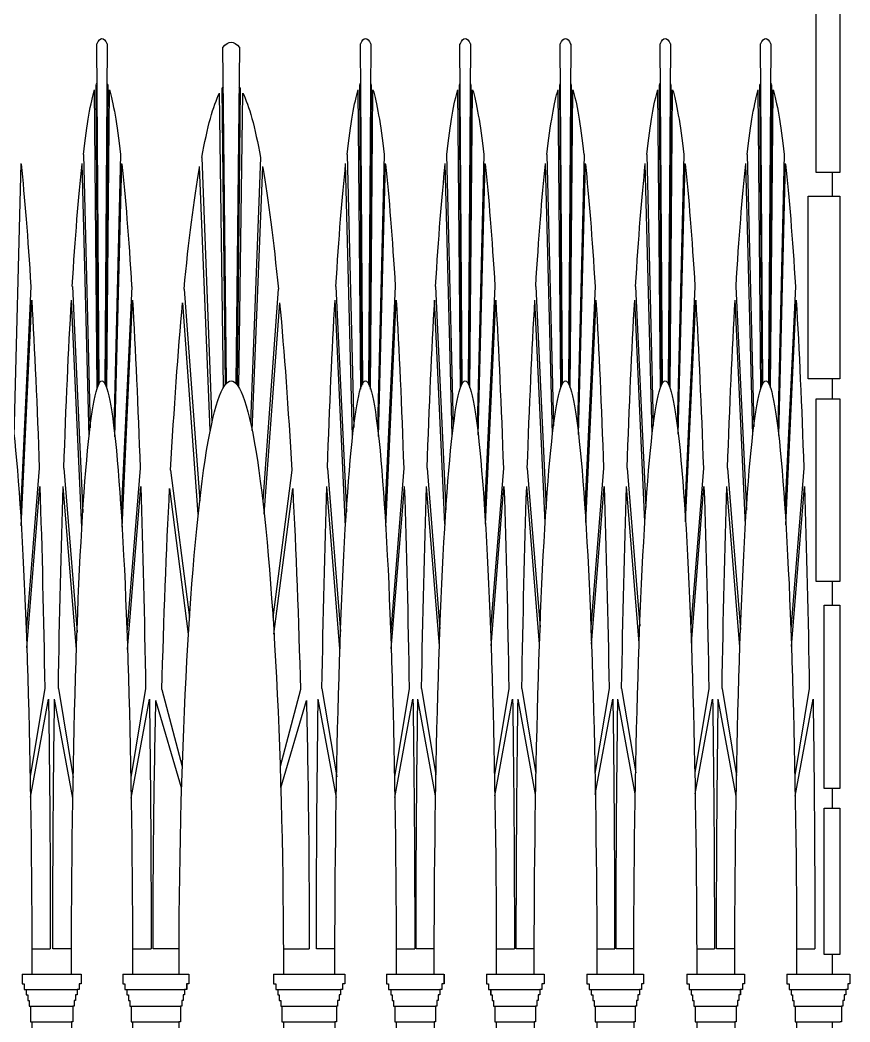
# Model space of a CAD drawing. Extents: x -43 to 90, y 6 to 81.
# Drawn here: x 85.04 to 86.085, y 65.222 to 66.484 of the extents above; entities that cross this region are included whole.
import ezdxf

# ---------------------------------------------------------------- set-up
doc = ezdxf.new("R2010")
doc.units = 0
doc.header["$LTSCALE"] = 0.1
doc.header["$MEASUREMENT"] = 0
doc.layers.add('visto', color=9, linetype='CONTINUOUS')

msp = doc.modelspace()

# ---------------------------------------------------------------- linework, layer by layer
at = {"layer": 'visto'}
for p, q in [((85.1394, 66.0261), (85.1365, 66.4535)), ((85.1496, 66.4535), (85.1467, 66.0262)), ((85.2999, 66.0266), (85.2953, 66.4489)), ((85.3161, 66.4489), (85.3115, 66.0266)), ((85.4714, 66.0246), (85.4685, 66.4535)), ((85.4816, 66.4535), (85.4787, 66.0246)), ((85.5968, 66.0262), (85.5939, 66.4535)), ((85.607, 66.4535), (85.6041, 66.0263)), ((85.7231, 66.0263), (85.7202, 66.4535)), ((85.7333, 66.4535), (85.7304, 66.0263)), ((85.8488, 66.0263), (85.8459, 66.4535)), ((85.859, 66.4535), (85.8561, 66.0263)), ((85.9753, 66.0262), (85.9724, 66.4535)), ((85.9854, 66.4535), (85.9825, 66.0262)), ((85.137, 66.0201), (85.1337, 66.3958)), ((85.1384, 66.0241), (85.1358, 66.4017)), ((85.1502, 66.4017), (85.1476, 66.0241)), ((85.1491, 66.0202), (85.1523, 66.3958)), ((85.2961, 66.0213), (85.291, 66.3915)), ((85.2984, 66.0248), (85.2943, 66.3973)), ((85.3172, 66.3973), (85.3131, 66.0248)), ((85.3154, 66.0213), (85.3205, 66.3915)), ((85.469, 66.0188), (85.4657, 66.3958)), ((85.4704, 66.0226), (85.4678, 66.4017)), ((85.4822, 66.4017), (85.4796, 66.0226)), ((85.4811, 66.0188), (85.4843, 66.3958)), ((85.5944, 66.0204), (85.5912, 66.3958)), ((85.5958, 66.0242), (85.5933, 66.4017)), ((85.6076, 66.4017), (85.6051, 66.0243)), ((85.6065, 66.0204), (85.6098, 66.3958)), ((85.7207, 66.0206), (85.7175, 66.3958)), ((85.7221, 66.0243), (85.7196, 66.4017)), ((85.7339, 66.4017), (85.7314, 66.0244)), ((85.7328, 66.0206), (85.736, 66.3958)), ((85.8464, 66.0206), (85.8431, 66.3958)), ((85.8478, 66.0244), (85.8452, 66.4017)), ((85.8596, 66.4017), (85.857, 66.0244)), ((85.8585, 66.0207), (85.8617, 66.3958)), ((85.9728, 66.0204), (85.9696, 66.3958)), ((85.9743, 66.0242), (85.9717, 66.4017)), ((85.9861, 66.4017), (85.9835, 66.0242)), ((85.985, 66.0204), (85.9882, 66.3958)), ((85.0323, 65.9597), (85.0411, 66.303)), ((85.1267, 65.9589), (85.1179, 66.303)), ((85.1197, 66.3144), (85.128, 65.9703)), ((85.1664, 66.3144), (85.1581, 65.9703)), ((85.1594, 65.959), (85.1682, 66.303)), ((85.2686, 66.3104), (85.2815, 65.9769)), ((85.3428, 66.3104), (85.33, 65.977)), ((85.4587, 65.9593), (85.4499, 66.303)), ((85.4517, 66.3144), (85.46, 65.9705)), ((85.4984, 66.3144), (85.4901, 65.9705)), ((85.4914, 65.9593), (85.5002, 66.303)), ((85.5841, 65.9607), (85.5753, 66.303)), ((85.5771, 66.3144), (85.5854, 65.9718)), ((85.6238, 66.3144), (85.6155, 65.9719)), ((85.6168, 65.9608), (85.6256, 66.303)), ((85.7103, 65.9617), (85.7016, 66.303)), ((85.7034, 66.3144), (85.7117, 65.9726)), ((85.7501, 66.3144), (85.7418, 65.9727)), ((85.7432, 65.9618), (85.7519, 66.303)), ((85.836, 65.9622), (85.8273, 66.303)), ((85.8291, 66.3144), (85.8373, 65.9731)), ((85.8758, 66.3144), (85.8675, 65.9732)), ((85.8688, 65.9623), (85.8776, 66.303)), ((85.9625, 65.9604), (85.9538, 66.303)), ((85.9555, 66.3144), (85.9639, 65.9715)), ((86.0023, 66.3144), (85.994, 65.9716)), ((85.9953, 65.9604), (86.004, 66.303)), ((85.2794, 65.9667), (85.2658, 66.299)), ((85.3321, 65.9668), (85.3456, 66.299)), ((86.063, 66.2618), (86.063, 66.2917)), ((85.0534, 66.148), (85.0402, 65.8651)), ((85.1057, 66.148), (85.1188, 65.8636)), ((85.1804, 66.148), (85.1672, 65.8637)), ((85.2464, 66.1446), (85.2661, 65.8782)), ((85.3651, 66.1446), (85.3454, 65.8782)), ((85.4377, 66.148), (85.4508, 65.8643)), ((85.5124, 66.148), (85.4993, 65.8644)), ((85.5631, 66.148), (85.5761, 65.8669)), ((85.6378, 66.148), (85.6248, 65.867)), ((85.6894, 66.148), (85.7023, 65.8687)), ((85.7641, 66.148), (85.7512, 65.8688)), ((85.815, 66.148), (85.8279, 65.8697)), ((85.8898, 66.148), (85.8769, 65.8698)), ((85.9415, 66.148), (85.9546, 65.8663)), ((86.0163, 66.148), (86.0032, 65.8664)), ((85.0414, 65.8468), (85.0545, 66.1307)), ((85.1177, 65.8451), (85.1046, 66.1307)), ((85.1684, 65.8452), (85.1815, 66.1307)), ((85.2642, 65.8613), (85.2447, 66.1274)), ((85.3473, 65.8613), (85.3668, 66.1274)), ((85.4497, 65.8459), (85.4366, 66.1307)), ((85.5004, 65.846), (85.5135, 66.1307)), ((85.575, 65.8488), (85.562, 66.1307)), ((85.626, 65.8489), (85.6389, 66.1307)), ((85.7012, 65.8508), (85.6883, 66.1307)), ((85.7523, 65.8509), (85.7652, 66.1307)), ((85.8268, 65.8518), (85.814, 66.1307)), ((85.8781, 65.8519), (85.8909, 66.1307)), ((85.9534, 65.8481), (85.9404, 66.1307)), ((86.0044, 65.8482), (86.0174, 66.1307)), ((86.063, 66.0068), (86.063, 66.0318)), ((85.064, 65.9193), (85.0476, 65.7146)), ((85.095, 65.9193), (85.1116, 65.7128)), ((85.191, 65.9193), (85.1745, 65.7129)), ((85.2295, 65.9168), (85.2532, 65.7313)), ((85.382, 65.9168), (85.3583, 65.7314)), ((85.427, 65.9193), (85.4435, 65.7137)), ((85.523, 65.9193), (85.5066, 65.7138)), ((85.5524, 65.9193), (85.5687, 65.717)), ((85.6485, 65.9193), (85.6323, 65.7171)), ((85.6787, 65.9193), (85.6948, 65.7192)), ((85.7748, 65.9193), (85.7587, 65.7193)), ((85.8044, 65.9193), (85.8203, 65.7204)), ((85.9004, 65.9193), (85.8845, 65.7205)), ((85.9309, 65.9193), (85.9472, 65.7162)), ((86.0269, 65.9193), (86.0107, 65.7163)), ((85.0484, 65.693), (85.0648, 65.8963)), ((85.1108, 65.6911), (85.0943, 65.8963)), ((85.1753, 65.6912), (85.1918, 65.8963)), ((85.2519, 65.7105), (85.2283, 65.8939)), ((85.3596, 65.7105), (85.3832, 65.8939)), ((85.4427, 65.692), (85.4263, 65.8963)), ((85.5073, 65.6921), (85.5238, 65.8963)), ((85.5679, 65.6955), (85.5517, 65.8963)), ((85.633, 65.6955), (85.6492, 65.8963)), ((85.694, 65.6978), (85.678, 65.8963)), ((85.7595, 65.6979), (85.7755, 65.8963)), ((85.8196, 65.699), (85.8036, 65.8963)), ((85.8853, 65.6991), (85.9012, 65.8963)), ((85.9464, 65.6946), (85.9301, 65.8963)), ((86.0114, 65.6947), (86.0277, 65.8963)), ((86.063, 65.7469), (86.063, 65.7768)), ((85.0709, 65.6419), (85.0525, 65.5314)), ((85.0881, 65.6419), (85.1067, 65.5301)), ((85.198, 65.6419), (85.1794, 65.5301)), ((85.2185, 65.6405), (85.2442, 65.5438)), ((85.3929, 65.6405), (85.3673, 65.5439)), ((85.4201, 65.6419), (85.4386, 65.5307)), ((85.53, 65.6419), (85.5115, 65.5308)), ((85.5455, 65.6419), (85.5636, 65.5331)), ((85.6554, 65.6419), (85.6373, 65.5332)), ((85.6718, 65.6419), (85.6896, 65.5348)), ((85.7817, 65.6419), (85.7639, 65.5348)), ((85.7975, 65.6419), (85.8152, 65.5357)), ((85.9073, 65.6419), (85.8897, 65.5357)), ((85.924, 65.6419), (85.9422, 65.5325)), ((86.0338, 65.6419), (86.0157, 65.5326)), ((85.053, 65.5052), (85.0757, 65.6284)), ((85.1063, 65.504), (85.0834, 65.6284)), ((85.1798, 65.504), (85.2027, 65.6284)), ((85.2433, 65.5169), (85.211, 65.627)), ((85.3682, 65.5169), (85.4005, 65.627)), ((85.4382, 65.5046), (85.4154, 65.6284)), ((85.5119, 65.5046), (85.5347, 65.6284)), ((85.5632, 65.5069), (85.5408, 65.6284)), ((85.6378, 65.5069), (85.6601, 65.6284)), ((85.6892, 65.5084), (85.6671, 65.6284)), ((85.7643, 65.5084), (85.7864, 65.6284)), ((85.8147, 65.5092), (85.7927, 65.6284)), ((85.8902, 65.5093), (85.9121, 65.6284)), ((85.9417, 65.5063), (85.9192, 65.6284)), ((86.0161, 65.5064), (86.0386, 65.6284)), ((86.063, 65.4912), (86.063, 65.5162)), ((85.0547, 65.3142), (85.0779, 65.3142)), ((85.1046, 65.3142), (85.0811, 65.3142)), ((85.1815, 65.3142), (85.205, 65.3142)), ((85.2401, 65.3141), (85.2074, 65.3141)), ((85.3714, 65.3141), (85.4041, 65.3141)), ((85.4364, 65.3142), (85.4131, 65.3142)), ((85.5136, 65.3142), (85.537, 65.3142)), ((85.5614, 65.3142), (85.5385, 65.3142)), ((85.6395, 65.3142), (85.6624, 65.3142)), ((85.6874, 65.3142), (85.6648, 65.3142)), ((85.7661, 65.3142), (85.7887, 65.3142)), ((85.8129, 65.3142), (85.7905, 65.3142)), ((85.892, 65.3142), (85.9143, 65.3142)), ((85.94, 65.3142), (85.917, 65.3142)), ((86.0179, 65.3142), (86.0408, 65.3142)), ((86.0196, 65.3142), (86.0408, 65.3142)), ((86.0267, 65.3142), (86.0408, 65.3142)), ((86.063, 65.2821), (86.063, 65.3071)), ((85.0424, 65.2821), (85.1169, 65.2821)), ((85.0548, 65.2821), (85.0548, 65.2821)), ((85.1045, 65.2821), (85.1045, 65.2821)), ((85.1692, 65.2821), (85.2524, 65.2821)), ((85.1816, 65.2821), (85.1816, 65.2821)), ((85.24, 65.2821), (85.24, 65.2821)), ((85.3591, 65.2821), (85.4488, 65.2821)), ((85.3715, 65.2821), (85.3715, 65.2821)), ((85.4364, 65.2821), (85.4364, 65.2821)), ((85.5013, 65.2821), (85.5737, 65.2821)), ((85.5137, 65.2821), (85.5137, 65.2821)), ((85.5614, 65.2821), (85.5614, 65.2821)), ((85.5614, 65.2821), (85.5614, 65.2821)), ((85.6272, 65.2821), (85.6997, 65.2821)), ((85.6396, 65.2821), (85.6396, 65.2821)), ((85.6873, 65.2821), (85.6873, 65.2821)), ((85.7538, 65.2821), (85.8252, 65.2821)), ((85.7662, 65.2821), (85.7662, 65.2821)), ((85.8128, 65.2821), (85.8128, 65.2821)), ((85.8797, 65.2821), (85.9523, 65.2821)), ((85.892, 65.2821), (85.892, 65.2821)), ((85.9399, 65.2821), (85.9399, 65.2821)), ((86.0055, 65.2821), (86.0796, 65.2821)), ((86.0072, 65.2821), (86.085, 65.2821)), ((86.0179, 65.2821), (86.0179, 65.2821)), ((86.0672, 65.2821), (86.0672, 65.2821)), ((86.0726, 65.2821), (86.0726, 65.2821)), ((85.0477, 65.2631), (85.1116, 65.2631)), ((85.1745, 65.2631), (85.247, 65.2631)), ((85.3645, 65.2631), (85.4434, 65.2631)), ((85.5067, 65.2631), (85.5684, 65.2631)), ((85.6326, 65.2631), (85.6943, 65.2631)), ((85.7592, 65.2631), (85.8198, 65.2631)), ((85.885, 65.2631), (85.9469, 65.2631)), ((86.0109, 65.2631), (86.0742, 65.2631)), ((86.0126, 65.2631), (86.0797, 65.2631)), ((85.0529, 65.2421), (85.1064, 65.2421)), ((85.1797, 65.2421), (85.2419, 65.2421)), ((85.3696, 65.2421), (85.4383, 65.2421)), ((85.5118, 65.2421), (85.5632, 65.2421)), ((85.6377, 65.2421), (85.6892, 65.2421)), ((85.7643, 65.2421), (85.8147, 65.2421)), ((85.8902, 65.2421), (85.9418, 65.2421)), ((86.016, 65.2421), (86.0691, 65.2421)), ((86.0177, 65.2421), (86.0745, 65.2421)), ((86.0249, 65.2421), (86.07, 65.2421)), ((85.0548, 65.2221), (85.1045, 65.2221)), ((85.0548, 65.2221), (85.0548, 62.3521)), ((85.1045, 65.2221), (85.1045, 62.3521)), ((85.1816, 65.2221), (85.24, 65.2221)), ((85.1816, 65.2221), (85.1816, 62.3521)), ((85.24, 65.2221), (85.24, 62.3521)), ((85.3715, 65.2221), (85.4364, 65.2221)), ((85.3715, 65.2221), (85.3715, 62.3521)), ((85.4364, 65.2221), (85.4364, 62.3521)), ((85.5137, 65.2221), (85.5614, 65.2221)), ((85.5137, 65.2221), (85.5137, 62.3521)), ((85.5614, 65.2221), (85.5614, 62.3521)), ((85.5614, 65.2221), (85.5614, 62.3521)), ((85.6396, 65.2221), (85.6873, 65.2221)), ((85.6396, 65.2221), (85.6396, 62.3521)), ((85.6873, 65.2221), (85.6873, 62.3521)), ((85.7662, 65.2221), (85.8128, 65.2221)), ((85.7662, 65.2221), (85.7662, 62.3521)), ((85.8128, 65.2221), (85.8128, 62.3521)), ((85.892, 65.2221), (85.9399, 65.2221)), ((85.892, 65.2221), (85.892, 62.3521)), ((85.9399, 65.2221), (85.9399, 62.3521)), ((86.0179, 65.2221), (86.0672, 65.2221)), ((86.0179, 65.2221), (86.0179, 62.3521)), ((86.0196, 65.2221), (86.0726, 65.2221)), ((86.0268, 65.2221), (86.063, 65.2221)), ((86.063, 65.2221), (86.063, 65.2222)), ((86.063, 65.1972), (86.063, 65.2221))]:
    msp.add_line(p, q, dxfattribs=at)
for points in [[(86.0724, 66.2917), (86.0424, 66.2917), (86.0424, 66.5217), (86.0724, 66.5217)], [(86.0724, 66.0318), (86.0324, 66.0318), (86.0324, 66.2618), (86.0724, 66.2618)], [(86.0724, 65.7768), (86.0424, 65.7768), (86.0424, 66.0068), (86.0724, 66.0068)], [(86.0724, 65.5162), (86.0524, 65.5162), (86.0524, 65.7469), (86.0724, 65.7469)], [(86.0724, 65.3071), (86.0524, 65.3071), (86.0524, 65.4912), (86.0724, 65.4912)]]:
    msp.add_lwpolyline(points, close=True, dxfattribs=at)
for points in [[(85.0424, 65.2821), (85.0424, 65.2701), (85.0451, 65.2701), (85.0451, 65.2631), (85.0477, 65.2631), (85.0477, 65.2561), (85.0496, 65.2561), (85.0496, 65.2491), (85.0513, 65.2491), (85.0513, 65.2421), (85.0529, 65.2421), (85.0529, 65.2221), (85.0547, 65.2221)], [(85.0424, 65.2821), (85.0424, 65.2701), (85.0451, 65.2701), (85.0451, 65.2631), (85.0477, 65.2631), (85.0477, 65.2561), (85.0496, 65.2561), (85.0496, 65.2491), (85.0513, 65.2491), (85.0513, 65.2421), (85.0529, 65.2421), (85.0529, 65.2221), (85.0547, 65.2221)], [(85.0424, 65.2821), (85.0424, 65.2701), (85.0451, 65.2701), (85.0451, 65.2631), (85.0477, 65.2631), (85.0477, 65.2561), (85.0496, 65.2561), (85.0496, 65.2491), (85.0513, 65.2491), (85.0513, 65.2421), (85.0529, 65.2421), (85.0529, 65.2221), (85.0548, 65.2221)], [(85.1169, 65.2821), (85.1169, 65.2701), (85.1142, 65.2701), (85.1142, 65.2631), (85.1116, 65.2631), (85.1116, 65.2561), (85.1097, 65.2561), (85.1097, 65.2491), (85.108, 65.2491), (85.108, 65.2421), (85.1064, 65.2421), (85.1064, 65.2221), (85.1045, 65.2221)], [(85.1169, 65.2821), (85.1169, 65.2701), (85.1142, 65.2701), (85.1142, 65.2631), (85.1116, 65.2631), (85.1116, 65.2561), (85.1097, 65.2561), (85.1097, 65.2491), (85.108, 65.2491), (85.108, 65.2421), (85.1064, 65.2421), (85.1064, 65.2221), (85.1045, 65.2221)], [(85.1169, 65.2821), (85.1169, 65.2701), (85.1142, 65.2701), (85.1142, 65.2631), (85.1116, 65.2631), (85.1116, 65.2561), (85.1097, 65.2561), (85.1097, 65.2491), (85.1079, 65.2491), (85.1079, 65.2421), (85.1064, 65.2421), (85.1064, 65.2221), (85.1045, 65.2221)], [(85.1692, 65.2821), (85.1692, 65.2701), (85.1719, 65.2701), (85.1719, 65.2631), (85.1745, 65.2631), (85.1745, 65.2561), (85.1764, 65.2561), (85.1764, 65.2491), (85.1781, 65.2491), (85.1781, 65.2421), (85.1797, 65.2421), (85.1797, 65.2221), (85.1815, 65.2221)], [(85.1692, 65.2821), (85.1692, 65.2701), (85.1719, 65.2701), (85.1719, 65.2631), (85.1745, 65.2631), (85.1745, 65.2561), (85.1764, 65.2561), (85.1764, 65.2491), (85.1781, 65.2491), (85.1781, 65.2421), (85.1797, 65.2421), (85.1797, 65.2221), (85.1815, 65.2221)], [(85.1692, 65.2821), (85.1692, 65.2701), (85.1719, 65.2701), (85.1719, 65.2631), (85.1745, 65.2631), (85.1745, 65.2561), (85.1764, 65.2561), (85.1764, 65.2491), (85.1781, 65.2491), (85.1781, 65.2421), (85.1797, 65.2421), (85.1797, 65.2221), (85.1816, 65.2221)], [(85.2524, 65.2821), (85.2524, 65.2701), (85.2497, 65.2701), (85.2497, 65.2631), (85.247, 65.2631), (85.247, 65.2561), (85.2452, 65.2561), (85.2452, 65.2491), (85.2434, 65.2491), (85.2434, 65.2421), (85.2419, 65.2421), (85.2419, 65.2221), (85.24, 65.2221)], [(85.2524, 65.2821), (85.2524, 65.2701), (85.2497, 65.2701), (85.2497, 65.2631), (85.247, 65.2631), (85.247, 65.2561), (85.2452, 65.2561), (85.2452, 65.2491), (85.2434, 65.2491), (85.2434, 65.2421), (85.2419, 65.2421), (85.2419, 65.2221), (85.24, 65.2221)], [(85.2524, 65.2821), (85.2524, 65.2701), (85.2496, 65.2701), (85.2496, 65.2631), (85.247, 65.2631), (85.247, 65.2561), (85.2452, 65.2561), (85.2452, 65.2491), (85.2434, 65.2491), (85.2434, 65.2421), (85.2419, 65.2421), (85.2419, 65.2221), (85.24, 65.2221)], [(85.3591, 65.2821), (85.3591, 65.2701), (85.3618, 65.2701), (85.3618, 65.2631), (85.3645, 65.2631), (85.3645, 65.2561), (85.3663, 65.2561), (85.3663, 65.2491), (85.3681, 65.2491), (85.3681, 65.2421), (85.3696, 65.2421), (85.3696, 65.2221), (85.3715, 65.2221)], [(85.3591, 65.2821), (85.3591, 65.2701), (85.3618, 65.2701), (85.3618, 65.2631), (85.3645, 65.2631), (85.3645, 65.2561), (85.3663, 65.2561), (85.3663, 65.2491), (85.3681, 65.2491), (85.3681, 65.2421), (85.3696, 65.2421), (85.3696, 65.2221), (85.3715, 65.2221)], [(85.3591, 65.2821), (85.3591, 65.2701), (85.3619, 65.2701), (85.3619, 65.2631), (85.3645, 65.2631), (85.3645, 65.2561), (85.3663, 65.2561), (85.3663, 65.2491), (85.3681, 65.2491), (85.3681, 65.2421), (85.3696, 65.2421), (85.3696, 65.2221), (85.3715, 65.2221)], [(85.4488, 65.2821), (85.4488, 65.2701), (85.4461, 65.2701), (85.4461, 65.2631), (85.4434, 65.2631), (85.4434, 65.2561), (85.4416, 65.2561), (85.4416, 65.2491), (85.4398, 65.2491), (85.4398, 65.2421), (85.4383, 65.2421), (85.4383, 65.2221), (85.4364, 65.2221)], [(85.4488, 65.2821), (85.4488, 65.2701), (85.4461, 65.2701), (85.4461, 65.2631), (85.4434, 65.2631), (85.4434, 65.2561), (85.4416, 65.2561), (85.4416, 65.2491), (85.4398, 65.2491), (85.4398, 65.2421), (85.4383, 65.2421), (85.4383, 65.2221), (85.4364, 65.2221)], [(85.4488, 65.2821), (85.4488, 65.2701), (85.446, 65.2701), (85.446, 65.2631), (85.4434, 65.2631), (85.4434, 65.2561), (85.4416, 65.2561), (85.4416, 65.2491), (85.4398, 65.2491), (85.4398, 65.2421), (85.4383, 65.2421), (85.4383, 65.2221), (85.4364, 65.2221)], [(85.5013, 65.2821), (85.5013, 65.2701), (85.504, 65.2701), (85.504, 65.2631), (85.5066, 65.2631), (85.5066, 65.2561), (85.5085, 65.2561), (85.5085, 65.2491), (85.5102, 65.2491), (85.5102, 65.2421), (85.5118, 65.2421), (85.5118, 65.2221), (85.5137, 65.2221)], [(85.5013, 65.2821), (85.5013, 65.2701), (85.504, 65.2701), (85.504, 65.2631), (85.5066, 65.2631), (85.5066, 65.2561), (85.5085, 65.2561), (85.5085, 65.2491), (85.5102, 65.2491), (85.5102, 65.2421), (85.5118, 65.2421), (85.5118, 65.2221), (85.5137, 65.2221)], [(85.5013, 65.2821), (85.5013, 65.2701), (85.504, 65.2701), (85.504, 65.2631), (85.5067, 65.2631), (85.5067, 65.2561), (85.5085, 65.2561), (85.5085, 65.2491), (85.5103, 65.2491), (85.5103, 65.2421), (85.5118, 65.2421), (85.5118, 65.2221), (85.5137, 65.2221)], [(85.5738, 65.2821), (85.5738, 65.2701), (85.571, 65.2701), (85.571, 65.2631), (85.5684, 65.2631), (85.5684, 65.2561), (85.5665, 65.2561), (85.5665, 65.2491), (85.5648, 65.2491), (85.5648, 65.2421), (85.5632, 65.2421), (85.5632, 65.2221), (85.5614, 65.2221)], [(85.5738, 65.2821), (85.5738, 65.2701), (85.571, 65.2701), (85.571, 65.2631), (85.5684, 65.2631), (85.5684, 65.2561), (85.5665, 65.2561), (85.5665, 65.2491), (85.5648, 65.2491), (85.5648, 65.2421), (85.5632, 65.2421), (85.5632, 65.2221), (85.5614, 65.2221)], [(85.5737, 65.2821), (85.5737, 65.2701), (85.571, 65.2701), (85.571, 65.2631), (85.5684, 65.2631), (85.5684, 65.2561), (85.5665, 65.2561), (85.5665, 65.2491), (85.5648, 65.2491), (85.5648, 65.2421), (85.5632, 65.2421), (85.5632, 65.2221), (85.5614, 65.2221)], [(85.6272, 65.2821), (85.6272, 65.2701), (85.6299, 65.2701), (85.6299, 65.2631), (85.6325, 65.2631), (85.6325, 65.2561), (85.6344, 65.2561), (85.6344, 65.2491), (85.6361, 65.2491), (85.6361, 65.2421), (85.6377, 65.2421), (85.6377, 65.2221), (85.6396, 65.2221)], [(85.6272, 65.2821), (85.6272, 65.2701), (85.6299, 65.2701), (85.6299, 65.2631), (85.6325, 65.2631), (85.6325, 65.2561), (85.6344, 65.2561), (85.6344, 65.2491), (85.6361, 65.2491), (85.6361, 65.2421), (85.6377, 65.2421), (85.6377, 65.2221), (85.6396, 65.2221)], [(85.6272, 65.2821), (85.6272, 65.2701), (85.6299, 65.2701), (85.6299, 65.2631), (85.6326, 65.2631), (85.6326, 65.2561), (85.6344, 65.2561), (85.6344, 65.2491), (85.6362, 65.2491), (85.6362, 65.2421), (85.6377, 65.2421), (85.6377, 65.2221), (85.6396, 65.2221)], [(85.6997, 65.2821), (85.6997, 65.2701), (85.697, 65.2701), (85.697, 65.2631), (85.6944, 65.2631), (85.6944, 65.2561), (85.6925, 65.2561), (85.6925, 65.2491), (85.6907, 65.2491), (85.6907, 65.2421), (85.6892, 65.2421), (85.6892, 65.2221), (85.6873, 65.2221)], [(85.6997, 65.2821), (85.6997, 65.2701), (85.697, 65.2701), (85.697, 65.2631), (85.6944, 65.2631), (85.6944, 65.2561), (85.6925, 65.2561), (85.6925, 65.2491), (85.6907, 65.2491), (85.6907, 65.2421), (85.6892, 65.2421), (85.6892, 65.2221), (85.6873, 65.2221)], [(85.6997, 65.2821), (85.6997, 65.2701), (85.697, 65.2701), (85.697, 65.2631), (85.6943, 65.2631), (85.6943, 65.2561), (85.6925, 65.2561), (85.6925, 65.2491), (85.6907, 65.2491), (85.6907, 65.2421), (85.6892, 65.2421), (85.6892, 65.2221), (85.6873, 65.2221)], [(85.7538, 65.2821), (85.7538, 65.2701), (85.7565, 65.2701), (85.7565, 65.2631), (85.7591, 65.2631), (85.7591, 65.2561), (85.761, 65.2561), (85.761, 65.2491), (85.7628, 65.2491), (85.7628, 65.2421), (85.7643, 65.2421), (85.7643, 65.2221), (85.7662, 65.2221)], [(85.7538, 65.2821), (85.7538, 65.2701), (85.7565, 65.2701), (85.7565, 65.2631), (85.7591, 65.2631), (85.7591, 65.2561), (85.761, 65.2561), (85.761, 65.2491), (85.7628, 65.2491), (85.7628, 65.2421), (85.7643, 65.2421), (85.7643, 65.2221), (85.7662, 65.2221)], [(85.7538, 65.2821), (85.7538, 65.2701), (85.7565, 65.2701), (85.7565, 65.2631), (85.7592, 65.2631), (85.7592, 65.2561), (85.761, 65.2561), (85.761, 65.2491), (85.7628, 65.2491), (85.7628, 65.2421), (85.7643, 65.2421), (85.7643, 65.2221), (85.7662, 65.2221)], [(85.8252, 65.2821), (85.8252, 65.2701), (85.8225, 65.2701), (85.8225, 65.2631), (85.8199, 65.2631), (85.8199, 65.2561), (85.818, 65.2561), (85.818, 65.2491), (85.8162, 65.2491), (85.8162, 65.2421), (85.8147, 65.2421), (85.8147, 65.2221), (85.8128, 65.2221)], [(85.8252, 65.2821), (85.8252, 65.2701), (85.8225, 65.2701), (85.8225, 65.2631), (85.8199, 65.2631), (85.8199, 65.2561), (85.818, 65.2561), (85.818, 65.2491), (85.8162, 65.2491), (85.8162, 65.2421), (85.8147, 65.2421), (85.8147, 65.2221), (85.8128, 65.2221)], [(85.8252, 65.2821), (85.8252, 65.2701), (85.8225, 65.2701), (85.8225, 65.2631), (85.8198, 65.2631), (85.8198, 65.2561), (85.818, 65.2561), (85.818, 65.2491), (85.8162, 65.2491), (85.8162, 65.2421), (85.8147, 65.2421), (85.8147, 65.2221), (85.8128, 65.2221)], [(85.8796, 65.2821), (85.8796, 65.2701), (85.8824, 65.2701), (85.8824, 65.2631), (85.885, 65.2631), (85.885, 65.2561), (85.8868, 65.2561), (85.8868, 65.2491), (85.8886, 65.2491), (85.8886, 65.2421), (85.8902, 65.2421), (85.8902, 65.2221), (85.892, 65.2221)], [(85.8796, 65.2821), (85.8796, 65.2701), (85.8824, 65.2701), (85.8824, 65.2631), (85.885, 65.2631), (85.885, 65.2561), (85.8868, 65.2561), (85.8868, 65.2491), (85.8886, 65.2491), (85.8886, 65.2421), (85.8902, 65.2421), (85.8902, 65.2221), (85.892, 65.2221)], [(85.8797, 65.2821), (85.8797, 65.2701), (85.8824, 65.2701), (85.8824, 65.2631), (85.885, 65.2631), (85.885, 65.2561), (85.8869, 65.2561), (85.8869, 65.2491), (85.8886, 65.2491), (85.8886, 65.2421), (85.8902, 65.2421), (85.8902, 65.2221), (85.892, 65.2221)], [(85.9523, 65.2821), (85.9523, 65.2701), (85.9496, 65.2701), (85.9496, 65.2631), (85.947, 65.2631), (85.947, 65.2561), (85.9451, 65.2561), (85.9451, 65.2491), (85.9433, 65.2491), (85.9433, 65.2421), (85.9418, 65.2421), (85.9418, 65.2221), (85.9399, 65.2221)], [(85.9523, 65.2821), (85.9523, 65.2701), (85.9496, 65.2701), (85.9496, 65.2631), (85.947, 65.2631), (85.947, 65.2561), (85.9451, 65.2561), (85.9451, 65.2491), (85.9433, 65.2491), (85.9433, 65.2421), (85.9418, 65.2421), (85.9418, 65.2221), (85.9399, 65.2221)], [(85.9523, 65.2821), (85.9523, 65.2701), (85.9496, 65.2701), (85.9496, 65.2631), (85.9469, 65.2631), (85.9469, 65.2561), (85.9451, 65.2561), (85.9451, 65.2491), (85.9433, 65.2491), (85.9433, 65.2421), (85.9418, 65.2421), (85.9418, 65.2221), (85.9399, 65.2221)], [(86.0055, 65.2821), (86.0055, 65.2701), (86.0083, 65.2701), (86.0083, 65.2631), (86.0109, 65.2631), (86.0109, 65.2561), (86.0127, 65.2561), (86.0127, 65.2491), (86.0145, 65.2491), (86.0145, 65.2421), (86.016, 65.2421), (86.016, 65.2221), (86.0179, 65.2221)], [(86.0055, 65.2821), (86.0055, 65.2701), (86.0083, 65.2701), (86.0083, 65.2631), (86.0109, 65.2631), (86.0109, 65.2561), (86.0127, 65.2561), (86.0127, 65.2491), (86.0145, 65.2491), (86.0145, 65.2421), (86.016, 65.2421), (86.016, 65.2221), (86.0179, 65.2221)], [(86.0055, 65.2821), (86.0055, 65.2701), (86.0083, 65.2701), (86.0083, 65.2631), (86.0109, 65.2631), (86.0109, 65.2561), (86.0127, 65.2561), (86.0127, 65.2491), (86.0145, 65.2491), (86.0145, 65.2421), (86.0161, 65.2421), (86.0161, 65.2221), (86.0179, 65.2221)], [(86.085, 65.2821), (86.085, 65.2701), (86.0823, 65.2701), (86.0823, 65.2631), (86.0797, 65.2631), (86.0797, 65.2561), (86.0778, 65.2561), (86.0778, 65.2491), (86.0761, 65.2491), (86.0761, 65.2421), (86.0745, 65.2421), (86.0745, 65.2221), (86.0727, 65.2221)], [(86.085, 65.2821), (86.085, 65.2701), (86.0823, 65.2701), (86.0823, 65.2631), (86.0797, 65.2631), (86.0797, 65.2561), (86.0778, 65.2561), (86.0778, 65.2491), (86.0761, 65.2491), (86.0761, 65.2421), (86.0745, 65.2421), (86.0745, 65.2221), (86.0727, 65.2221)]]:
    msp.add_lwpolyline(points, dxfattribs=at)
at = {"layer": 'visto', "extrusion": (0, 0, -1)}
for centre, major_axis, ratio, start_param, end_param in [((85.143, 65.3416), (0, 1.1187), 0.052417, -0.111837, 0.111748), ((85.3057, 65.3414), (0, 1.1144), 0.083554, -0.111837, 0.111748), ((85.475, 65.3416), (0, 1.1187), 0.052417, -0.111837, 0.111748), ((85.6005, 65.3416), (0, 1.1187), 0.052417, -0.111837, 0.111748), ((85.7267, 65.3416), (0, 1.1187), 0.052417, -0.111837, 0.111748), ((85.8524, 65.3416), (0, 1.1187), 0.052417, -0.111837, 0.111748), ((85.9789, 65.3416), (0, 1.1187), 0.052417, -0.111837, 0.111748), ((85.143, 65.3278), (0, 1.0826), 0.052417, -0.127042, -0.109603), ((85.143, 65.3278), (0, 1.0826), 0.052417, 0.109521, 0.126959), ((85.475, 65.3278), (0, 1.0826), 0.052417, -0.127042, -0.109603), ((85.475, 65.3278), (0, 1.0826), 0.052417, 0.109521, 0.126959), ((85.6005, 65.3278), (0, 1.0826), 0.052417, -0.127042, -0.109603), ((85.6005, 65.3278), (0, 1.0826), 0.052417, 0.109521, 0.126959), ((85.7267, 65.3278), (0, 1.0826), 0.052417, -0.127042, -0.109603), ((85.7267, 65.3278), (0, 1.0826), 0.052417, 0.109521, 0.126959), ((85.8524, 65.3278), (0, 1.0826), 0.052417, -0.127042, -0.109603), ((85.8524, 65.3278), (0, 1.0826), 0.052417, 0.109521, 0.126959), ((85.9789, 65.3278), (0, 1.0826), 0.052417, -0.127042, -0.109603), ((85.9789, 65.3278), (0, 1.0826), 0.052417, 0.109521, 0.126959), ((85.143, 65.3278), (0, 1.0826), 0.052417, -0.424305, -0.164465), ((85.143, 65.3278), (0, 1.0826), 0.052417, 0.164465, 0.424305), ((85.3057, 65.3276), (0, 1.0784), 0.083554, -0.424305, -0.164465), ((85.3057, 65.3276), (0, 1.0784), 0.083554, -0.127042, -0.109603), ((85.3057, 65.3276), (0, 1.0784), 0.083554, 0.109521, 0.126959), ((85.3057, 65.3276), (0, 1.0784), 0.083554, 0.164465, 0.424305), ((85.475, 65.3278), (0, 1.0826), 0.052417, -0.424305, -0.164465), ((85.475, 65.3278), (0, 1.0826), 0.052417, 0.164465, 0.424305), ((85.6005, 65.3278), (0, 1.0826), 0.052417, -0.424305, -0.164465), ((85.6005, 65.3278), (0, 1.0826), 0.052417, 0.164465, 0.424305), ((85.7267, 65.3278), (0, 1.0826), 0.052417, -0.424305, -0.164465), ((85.7267, 65.3278), (0, 1.0826), 0.052417, 0.164465, 0.424305), ((85.8524, 65.3278), (0, 1.0826), 0.052417, -0.424305, -0.164465), ((85.8524, 65.3278), (0, 1.0826), 0.052417, 0.164465, 0.424305), ((85.9789, 65.3278), (0, 1.0826), 0.052417, -0.424305, -0.164465), ((85.9789, 65.3278), (0, 1.0826), 0.052417, 0.164465, 0.424305), ((85.0167, 65.339), (0, 1.0696), 0.052417, 0.450239, 0.71312), ((85.1423, 65.339), (0, 1.0696), 0.052417, -0.71312, -0.450239), ((85.1437, 65.339), (0, 1.0696), 0.052417, 0.450239, 0.71312), ((85.3046, 65.3388), (0, 1.0654), 0.083554, -0.71312, -0.450239), ((85.3069, 65.3388), (0, 1.0654), 0.083554, 0.450239, 0.71312), ((85.4743, 65.339), (0, 1.0696), 0.052417, -0.71312, -0.450239), ((85.4757, 65.339), (0, 1.0696), 0.052417, 0.450239, 0.71312), ((85.5998, 65.339), (0, 1.0696), 0.052417, -0.71312, -0.450239), ((85.6012, 65.339), (0, 1.0696), 0.052417, 0.450239, 0.71312), ((85.726, 65.339), (0, 1.0696), 0.052417, -0.71312, -0.450239), ((85.7274, 65.339), (0, 1.0696), 0.052417, 0.450239, 0.71312), ((85.8517, 65.339), (0, 1.0696), 0.052417, -0.71312, -0.450239), ((85.8531, 65.339), (0, 1.0696), 0.052417, 0.450239, 0.71312), ((85.9782, 65.339), (0, 1.0696), 0.052417, -0.71312, -0.450239), ((85.9796, 65.339), (0, 1.0696), 0.052417, 0.450239, 0.71312), ((85.016, 65.3142), (0, 1.0978), 0.052417, 0.732152, 0.98699), ((85.143, 65.3142), (0, 1.0978), 0.052417, -0.98699, -0.732152), ((85.143, 65.3142), (0, 1.0978), 0.052417, 0.732152, 0.98699), ((85.3057, 65.3141), (0, 1.0935), 0.083554, -0.98699, -0.732152), ((85.3057, 65.3141), (0, 1.0935), 0.083554, 0.732152, 0.98699), ((85.475, 65.3142), (0, 1.0978), 0.052417, -0.98699, -0.732152), ((85.475, 65.3142), (0, 1.0978), 0.052417, 0.732152, 0.98699), ((85.6005, 65.3142), (0, 1.0978), 0.052417, -0.98699, -0.732152), ((85.6005, 65.3142), (0, 1.0978), 0.052417, 0.732152, 0.98699), ((85.7267, 65.3142), (0, 1.0978), 0.052417, -0.98699, -0.732152), ((85.7267, 65.3142), (0, 1.0978), 0.052417, 0.732152, 0.98699), ((85.8524, 65.3142), (0, 1.0978), 0.052417, -0.98699, -0.732152), ((85.8524, 65.3142), (0, 1.0978), 0.052417, 0.732152, 0.98699), ((85.9789, 65.3142), (0, 1.0978), 0.052417, -0.98699, -0.732152), ((85.9789, 65.3142), (0, 1.0978), 0.052417, 0.732152, 0.98699), ((85.016, 65.2821), (0, 0.7473), 0.051863, 4.712389, 7.853982), ((85.143, 65.2821), (0, 0.7473), 0.051529, 4.712389, 7.853982), ((85.3058, 65.2821), (0, 0.7473), 0.087973, 4.712389, 7.853982), ((85.475, 65.2821), (0, 0.7473), 0.051696, 4.712389, 7.853982), ((85.6005, 65.2821), (0, 0.7473), 0.052334, 4.712389, 7.853982), ((85.7268, 65.2821), (0, 0.7473), 0.052763, 4.712389, 7.853982), ((85.8524, 65.2821), (0, 0.7473), 0.052999, 4.712389, 7.853982), ((85.9789, 65.2821), (0, 0.7473), 0.052177, 4.712389, 7.853982), ((85.016, 65.3142), (0, 1.0978), 0.052417, 1.011875, 1.267649), ((85.143, 65.3142), (0, 1.0978), 0.052417, -1.267649, -1.011875), ((85.143, 65.3142), (0, 1.0978), 0.052417, 1.011875, 1.267649), ((85.3057, 65.3141), (0, 1.0935), 0.083554, -1.267649, -1.011875), ((85.3057, 65.3141), (0, 1.0935), 0.083554, 1.011875, 1.267649), ((85.475, 65.3142), (0, 1.0978), 0.052417, -1.267649, -1.011875), ((85.475, 65.3142), (0, 1.0978), 0.052417, 1.011875, 1.267649), ((85.6005, 65.3142), (0, 1.0978), 0.052417, -1.267649, -1.011875), ((85.6005, 65.3142), (0, 1.0978), 0.052417, 1.011875, 1.267649), ((85.7267, 65.3142), (0, 1.0978), 0.052417, -1.267649, -1.011875), ((85.7267, 65.3142), (0, 1.0978), 0.052417, 1.011875, 1.267649), ((85.8524, 65.3142), (0, 1.0978), 0.052417, -1.267649, -1.011875), ((85.8524, 65.3142), (0, 1.0978), 0.052417, 1.011875, 1.267649), ((85.9789, 65.3142), (0, 1.0978), 0.052417, -1.267649, -1.011875), ((85.9789, 65.3142), (0, 1.0978), 0.052417, 1.011875, 1.267649), ((85.016, 65.3142), (0, 1.1812), 0.052417, 1.301587, 1.570796), ((85.143, 65.3142), (0, 1.1812), 0.052417, 4.712389, 4.981599), ((85.143, 65.3142), (0, 1.1812), 0.052417, 1.301587, 1.570796), ((85.3057, 65.3141), (0, 1.1766), 0.083554, 4.712389, 4.981599), ((85.3057, 65.3141), (0, 1.1766), 0.083554, 1.301587, 1.570796), ((85.475, 65.3142), (0, 1.1812), 0.052417, 4.712389, 4.981599), ((85.475, 65.3142), (0, 1.1812), 0.052417, 1.301587, 1.570796), ((85.6005, 65.3142), (0, 1.1812), 0.052417, 4.712389, 4.981599), ((85.6005, 65.3142), (0, 1.1812), 0.052417, 1.301587, 1.570796), ((85.7267, 65.3142), (0, 1.1812), 0.052417, 4.712389, 4.981599), ((85.7267, 65.3142), (0, 1.1812), 0.052417, 1.301587, 1.570796), ((85.8524, 65.3142), (0, 1.1812), 0.052417, 4.712389, 4.981599), ((85.8524, 65.3142), (0, 1.1812), 0.052417, 1.301587, 1.570796), ((85.9789, 65.3142), (0, 1.1812), 0.052417, 4.712389, 4.981599), ((85.9789, 65.3142), (0, 1.1812), 0.052417, 1.301587, 1.570796)]:
    msp.add_ellipse(centre, major_axis=major_axis, ratio=ratio, start_param=start_param, end_param=end_param, dxfattribs=at)

doc.saveas('drawing.dxf')
